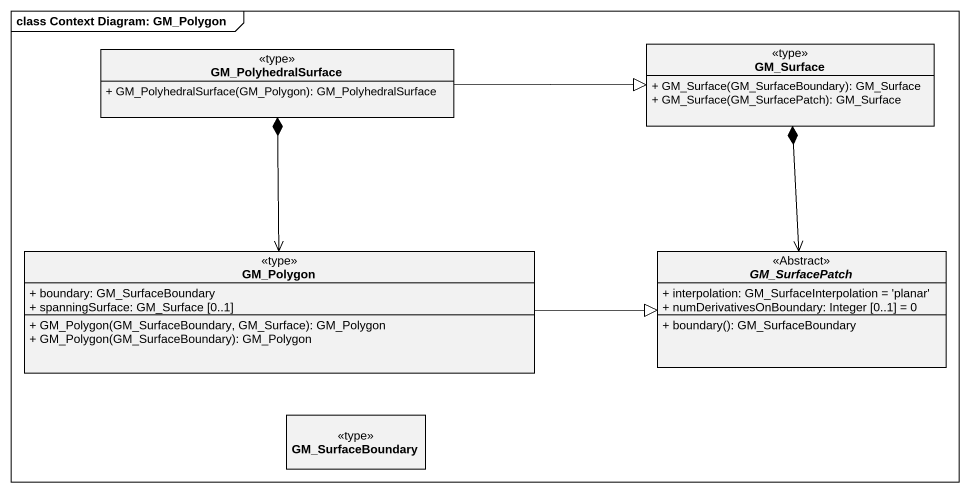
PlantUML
@startuml
mainframe class Context Diagram: GM_Polygon
hide circle
hide empty members
skinparam classAttributeIconSize 0
class GM_PolyhedralSurface <<type>> {
  + GM_PolyhedralSurface(GM_Polygon): GM_PolyhedralSurface
}
class GM_Surface <<type>> {
  + GM_Surface(GM_SurfaceBoundary): GM_Surface
  + GM_Surface(GM_SurfacePatch): GM_Surface
}
class GM_Polygon <<type>> {
  + boundary: GM_SurfaceBoundary
  + spanningSurface: GM_Surface [0..1]
  + GM_Polygon(GM_SurfaceBoundary, GM_Surface): GM_Polygon
  + GM_Polygon(GM_SurfaceBoundary): GM_Polygon
}
abstract class GM_SurfacePatch <<Abstract>> {
  + interpolation: GM_SurfaceInterpolation = 'planar'
  + numDerivativesOnBoundary: Integer [0..1] = 0
  + boundary(): GM_SurfaceBoundary
}
class GM_SurfaceBoundary <<type>>
GM_PolyhedralSurface -right-|> GM_Surface
GM_Polygon <-up-* GM_PolyhedralSurface
GM_Polygon -right-|> GM_SurfacePatch
GM_SurfacePatch <-up-* GM_Surface
@enduml
